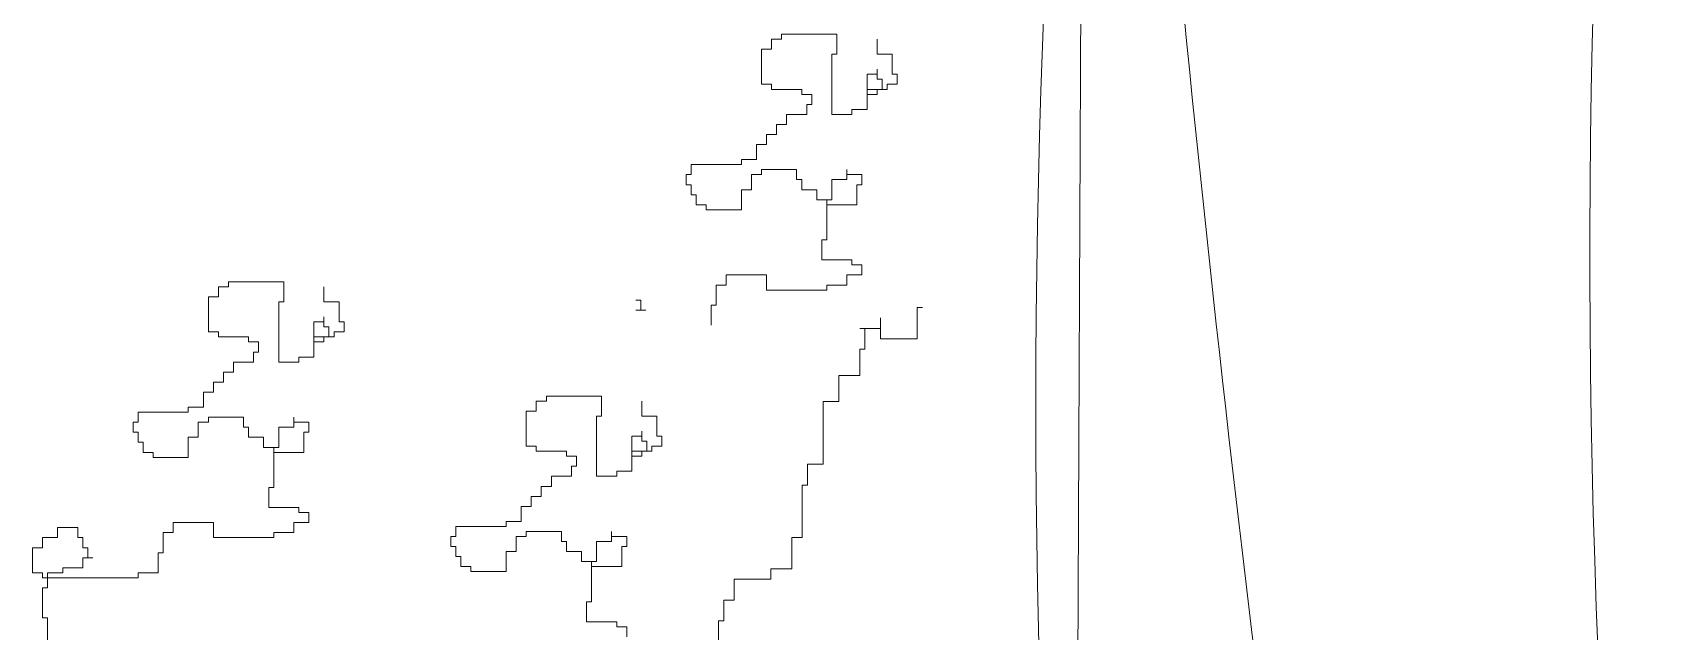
# Model space of a CAD drawing. Header units: millimetres. Extents: x 485872 to 486142, y -52344 to -52207.
# Drawn here: x 486117.2511 to 486117.5299, y -52309.1338 to -52309.031 of the extents above; entities that cross this region are included whole.
import ezdxf

# ---------------------------------------------------------------- set-up
doc = ezdxf.new("R2010")
doc.units = ezdxf.units.MM
doc.header["$LTSCALE"] = 15
doc.layers.add('PH', color=8, linetype='Continuous')

# ---------------------------------------------------------------- blocks, each defined once
blk = doc.blocks.new('dfgh')
at = {"layer": 'PH', "lineweight": 0}
blk.add_line((719222.3, -37839.38), (719232.57, -40083.49), dxfattribs=at)
for centre, radius, start, end in [((717491.4, -39632.16), 1651.58, 343.02974, 18.94391), ((717529.78, -39657.7), 1708.22, 344.97085, 18.13475), ((714412.77, -39116.51), 4823.19, 348.03722, 355.4656)]:
    blk.add_arc(centre, radius, start, end, dxfattribs=at)
blk = doc.blocks.new('errt')
at = {"color": 252, "linetype": 'Continuous', "lineweight": 0}
blk.add_blockref('dfgh', (0, 100), dxfattribs=at)
blk = doc.blocks.new('sf')
at = {"color": 84, "lineweight": 5}
for p, q in [((18123.85, 471774.16), (18123.85, 471770.87)), ((18127.14, 471774.16), (18123.85, 471774.16)), ((18127.14, 471775.8), (18127.14, 471774.16)), ((18145.23, 471775.8), (18127.14, 471775.8)), ((18145.23, 471769.23), (18145.23, 471775.8)), ((18158.39, 471774.16), (18158.39, 471769.23)), ((18120.56, 471770.87), (18120.56, 471759.37)), ((18123.85, 471770.87), (18120.56, 471770.87)), ((18143.59, 471749.51), (18143.59, 471769.23)), ((18143.59, 471769.23), (18145.23, 471769.23)), ((18158.39, 471769.23), (18163.32, 471769.23)), ((18163.32, 471769.23), (18163.32, 471762.65)), ((18158.39, 471764.3), (18158.39, 471761.01)), ((18158.39, 471762.65), (18158.39, 471764.3)), ((18120.56, 471759.37), (18123.85, 471759.37)), ((18123.85, 471759.37), (18123.85, 471757.72)), ((18123.85, 471757.72), (18133.72, 471757.72)), ((18133.72, 471757.72), (18133.72, 471756.08)), ((18155.1, 471762.65), (18158.39, 471762.65)), ((18155.1, 471756.08), (18155.1, 471762.65)), ((18155.1, 471757.72), (18155.1, 471751.15)), ((18160.03, 471757.72), (18155.1, 471757.72)), ((18158.39, 471761.01), (18160.03, 471761.01)), ((18158.39, 471757.72), (18158.39, 471756.08)), ((18161.67, 471757.72), (18158.39, 471757.72)), ((18160.03, 471761.01), (18160.03, 471757.72)), ((18161.67, 471759.37), (18161.67, 471757.72)), ((18164.96, 471759.37), (18161.67, 471759.37)), ((18163.32, 471762.65), (18164.96, 471762.65)), ((18164.96, 471762.65), (18164.96, 471759.37)), ((18133.72, 471756.08), (18137.01, 471756.08)), ((18135.36, 471752.79), (18135.36, 471749.51)), ((18137.01, 471752.79), (18135.36, 471752.79)), ((18137.01, 471756.08), (18137.01, 471752.79)), ((18158.39, 471756.08), (18155.1, 471756.08)), ((18128.79, 471749.51), (18128.79, 471746.22)), ((18135.36, 471749.51), (18128.79, 471749.51)), ((18150.16, 471749.51), (18143.59, 471749.51)), ((18150.16, 471751.15), (18150.16, 471749.51)), ((18155.1, 471751.15), (18150.16, 471751.15)), ((18122.21, 471742.94), (18122.21, 471739.65)), ((18125.5, 471742.94), (18122.21, 471742.94)), ((18125.5, 471746.22), (18125.5, 471742.94)), ((18128.79, 471746.22), (18125.5, 471746.22)), ((18118.92, 471739.65), (18118.92, 471734.72)), ((18122.21, 471739.65), (18118.92, 471739.65)), ((18097.54, 471733.08), (18097.54, 471729.79)), ((18113.99, 471733.08), (18097.54, 471733.08)), ((18113.99, 471734.72), (18113.99, 471733.08)), ((18118.92, 471734.72), (18113.99, 471734.72)), ((18120.56, 471731.43), (18132.07, 471731.43)), ((18120.56, 471729.79), (18120.56, 471731.43)), ((18132.07, 471731.43), (18132.07, 471728.15)), ((18148.52, 471731.43), (18148.52, 471728.15)), ((18148.52, 471729.79), (18148.52, 471731.43)), ((18095.9, 471729.79), (18095.9, 471726.5)), ((18097.54, 471729.79), (18095.9, 471729.79)), ((18095.9, 471726.5), (18097.54, 471726.5)), ((18097.54, 471726.5), (18097.54, 471723.22)), ((18117.27, 471729.79), (18120.56, 471729.79)), ((18117.27, 471724.86), (18117.27, 471729.79)), ((18132.07, 471728.15), (18133.72, 471728.15)), ((18133.72, 471728.15), (18133.72, 471724.86)), ((18143.59, 471728.15), (18143.59, 471721.58)), ((18148.52, 471728.15), (18143.59, 471728.15)), ((18153.45, 471729.79), (18148.52, 471729.79)), ((18151.81, 471726.5), (18153.45, 471726.5)), ((18151.81, 471719.93), (18151.81, 471726.5)), ((18153.45, 471726.5), (18153.45, 471729.79)), ((18097.54, 471723.22), (18099.19, 471723.22)), ((18099.19, 471723.22), (18099.19, 471719.93)), ((18113.99, 471724.86), (18117.27, 471724.86)), ((18113.99, 471718.29), (18113.99, 471724.86)), ((18133.72, 471724.86), (18138.65, 471724.86)), ((18138.65, 471724.86), (18138.65, 471721.58)), ((18138.65, 471721.58), (18141.94, 471721.58)), ((18141.94, 471721.58), (18141.94, 471708.43)), ((18143.59, 471721.58), (18141.94, 471721.58)), ((18141.94, 471721.58), (18141.94, 471719.93)), ((18099.19, 471719.93), (18102.47, 471719.93)), ((18102.47, 471719.93), (18102.47, 471718.29)), ((18102.47, 471718.29), (18113.99, 471718.29)), ((18141.94, 471719.93), (18151.81, 471719.93)), ((18140.3, 471708.43), (18140.3, 471701.86)), ((18141.94, 471708.43), (18140.3, 471708.43)), ((18140.3, 471701.86), (18150.16, 471701.86)), ((18150.16, 471701.86), (18150.16, 471700.22)), ((18150.16, 471700.22), (18153.45, 471700.22)), ((18153.45, 471700.22), (18153.45, 471696.93)), ((17964.21, 471694.72), (17946.12, 471694.72)), ((17946.12, 471694.72), (17946.12, 471693.07)), ((17964.21, 471688.15), (17964.21, 471694.72)), ((18109.05, 471693.64), (18105.76, 471693.64)), ((18105.76, 471693.64), (18105.76, 471687.07)), ((18109.05, 471696.93), (18109.05, 471693.64)), ((18122.21, 471696.93), (18109.05, 471696.93)), ((18122.21, 471692), (18122.21, 471696.93)), ((18141.94, 471693.64), (18141.94, 471692)), ((18148.52, 471693.64), (18141.94, 471693.64)), ((18148.52, 471696.93), (18148.52, 471693.64)), ((18153.45, 471696.93), (18148.52, 471696.93)), ((17942.83, 471689.79), (17939.54, 471689.79)), ((17939.54, 471689.79), (17939.54, 471678.29)), ((17946.12, 471693.07), (17942.83, 471693.07)), ((17942.83, 471693.07), (17942.83, 471689.79)), ((17977.37, 471693.07), (17977.37, 471688.15)), ((18079.45, 471688.71), (18081.1, 471688.71)), ((18081.1, 471688.71), (18081.1, 471685.43)), ((18141.94, 471692), (18122.21, 471692)), ((17962.57, 471688.15), (17964.21, 471688.15)), ((17962.57, 471668.43), (17962.57, 471688.15)), ((17977.37, 471688.15), (17982.3, 471688.15)), ((17977.37, 471681.57), (17977.37, 471683.22)), ((17977.37, 471683.22), (17977.37, 471679.93)), ((17982.3, 471688.15), (17982.3, 471681.57)), ((18082.74, 471685.43), (18079.45, 471685.43)), ((18081.1, 471685.43), (18082.74, 471685.43)), ((18104.12, 471687.07), (18104.12, 471680.5)), ((18105.76, 471687.07), (18104.12, 471687.07)), ((18171.55, 471676.03), (18171.55, 471686.29)), ((18171.55, 471686.29), (18173.26, 471686.29)), ((17939.54, 471678.29), (17942.83, 471678.29)), ((17942.83, 471678.29), (17942.83, 471676.64)), ((17974.08, 471675), (17974.08, 471681.57)), ((17974.08, 471681.57), (17977.37, 471681.57)), ((17977.37, 471679.93), (17979.01, 471679.93)), ((17979.01, 471679.93), (17979.01, 471676.64)), ((17983.94, 471678.29), (17980.66, 471678.29)), ((17980.66, 471678.29), (17980.66, 471676.64)), ((17982.3, 471681.57), (17983.94, 471681.57)), ((17983.94, 471681.57), (17983.94, 471678.29)), ((18154.43, 471679.45), (18152.72, 471679.45)), ((18152.72, 471679.45), (18159.57, 471679.45)), ((18154.43, 471672.61), (18154.43, 471679.45)), ((18159.57, 471679.45), (18159.57, 471682.87)), ((18159.57, 471682.87), (18159.57, 471676.03)), ((17942.83, 471676.64), (17952.7, 471676.64)), ((17952.7, 471676.64), (17952.7, 471675)), ((17952.7, 471675), (17955.99, 471675)), ((17955.99, 471675), (17955.99, 471671.71)), ((17979.01, 471676.64), (17974.08, 471676.64)), ((17974.08, 471676.64), (17974.08, 471670.07)), ((17977.37, 471675), (17974.08, 471675)), ((17980.66, 471676.64), (17977.37, 471676.64)), ((17977.37, 471676.64), (17977.37, 471675)), ((18152.72, 471664.05), (18152.72, 471672.61)), ((18152.72, 471672.61), (18154.43, 471672.61)), ((18159.57, 471676.03), (18171.55, 471676.03)), ((17954.34, 471668.43), (17947.77, 471668.43)), ((17947.77, 471668.43), (17947.77, 471665.14)), ((17955.99, 471671.71), (17954.34, 471671.71)), ((17954.34, 471671.71), (17954.34, 471668.43)), ((17969.14, 471668.43), (17962.57, 471668.43)), ((17974.08, 471670.07), (17969.14, 471670.07)), ((17969.14, 471670.07), (17969.14, 471668.43)), ((17944.48, 471661.86), (17941.19, 471661.86)), ((17941.19, 471661.86), (17941.19, 471658.57)), ((17947.77, 471665.14), (17944.48, 471665.14)), ((17944.48, 471665.14), (17944.48, 471661.86)), ((18145.87, 471655.5), (18145.87, 471664.05)), ((18145.87, 471664.05), (18152.72, 471664.05)), ((17941.19, 471658.57), (17937.9, 471658.57)), ((17937.9, 471658.57), (17937.9, 471653.64)), ((18068.25, 471657.3), (18050.16, 471657.3)), ((18050.16, 471657.3), (18050.16, 471655.65)), ((18068.25, 471650.72), (18068.25, 471657.3)), ((17932.97, 471652), (17916.52, 471652)), ((17916.52, 471652), (17916.52, 471648.71)), ((17937.9, 471653.64), (17932.97, 471653.64)), ((17932.97, 471653.64), (17932.97, 471652)), ((18046.87, 471652.37), (18043.58, 471652.37)), ((18043.58, 471652.37), (18043.58, 471640.86)), ((18050.16, 471655.65), (18046.87, 471655.65)), ((18046.87, 471655.65), (18046.87, 471652.37)), ((18081.4, 471655.65), (18081.4, 471650.72)), ((18140.73, 471634.97), (18140.73, 471655.5)), ((18140.73, 471655.5), (18145.87, 471655.5)), ((17916.52, 471648.71), (17914.88, 471648.71)), ((17914.88, 471648.71), (17914.88, 471645.42)), ((17936.25, 471643.78), (17936.25, 471648.71)), ((17936.25, 471648.71), (17939.54, 471648.71)), ((17939.54, 471648.71), (17939.54, 471650.35)), ((17939.54, 471650.35), (17951.05, 471650.35)), ((17951.05, 471650.35), (17951.05, 471647.07)), ((17951.05, 471647.07), (17952.7, 471647.07)), ((17952.7, 471647.07), (17952.7, 471643.78)), ((17967.5, 471647.07), (17962.57, 471647.07)), ((17962.57, 471647.07), (17962.57, 471640.49)), ((17967.5, 471648.71), (17967.5, 471650.35)), ((17967.5, 471650.35), (17967.5, 471647.07)), ((17972.43, 471648.71), (17967.5, 471648.71)), ((17972.43, 471645.42), (17972.43, 471648.71)), ((18066.6, 471650.72), (18068.25, 471650.72)), ((18066.6, 471631.01), (18066.6, 471650.72)), ((18081.4, 471650.72), (18086.33, 471650.72)), ((18081.4, 471644.15), (18081.4, 471645.79)), ((18081.4, 471645.79), (18081.4, 471642.51)), ((18086.33, 471650.72), (18086.33, 471644.15)), ((17914.88, 471645.42), (17916.52, 471645.42)), ((17916.52, 471645.42), (17916.52, 471642.14)), ((17916.52, 471642.14), (17918.17, 471642.14)), ((17918.17, 471642.14), (17918.17, 471638.85)), ((17932.97, 471637.21), (17932.97, 471643.78)), ((17932.97, 471643.78), (17936.25, 471643.78)), ((17952.7, 471643.78), (17957.63, 471643.78)), ((17957.63, 471643.78), (17957.63, 471640.49)), ((17957.63, 471640.49), (17960.92, 471640.49)), ((17960.92, 471640.49), (17960.92, 471638.85)), ((17962.57, 471640.49), (17960.92, 471640.49)), ((17960.92, 471640.49), (17960.92, 471627.35)), ((17970.79, 471638.85), (17970.79, 471645.42)), ((17970.79, 471645.42), (17972.43, 471645.42)), ((18043.58, 471640.86), (18046.87, 471640.86)), ((18046.87, 471640.86), (18046.87, 471639.22)), ((18078.11, 471637.58), (18078.11, 471644.15)), ((18078.11, 471644.15), (18081.4, 471644.15)), ((18081.4, 471642.51), (18083.05, 471642.51)), ((18083.05, 471642.51), (18083.05, 471639.22)), ((18087.98, 471640.86), (18084.69, 471640.86)), ((18084.69, 471640.86), (18084.69, 471639.22)), ((18086.33, 471644.15), (18087.98, 471644.15)), ((18087.98, 471644.15), (18087.98, 471640.86)), ((17918.17, 471638.85), (17921.45, 471638.85)), ((17921.45, 471638.85), (17921.45, 471637.21)), ((17921.45, 471637.21), (17932.97, 471637.21)), ((17960.92, 471638.85), (17970.79, 471638.85)), ((18046.87, 471639.22), (18056.73, 471639.22)), ((18056.73, 471639.22), (18056.73, 471637.58)), ((18056.73, 471637.58), (18060.02, 471637.58)), ((18060.02, 471637.58), (18060.02, 471634.29)), ((18083.05, 471639.22), (18078.11, 471639.22)), ((18078.11, 471639.22), (18078.11, 471632.65)), ((18081.4, 471637.58), (18078.11, 471637.58)), ((18084.69, 471639.22), (18081.4, 471639.22)), ((18081.4, 471639.22), (18081.4, 471637.58)), ((18058.38, 471631.01), (18051.8, 471631.01)), ((18051.8, 471631.01), (18051.8, 471627.72)), ((18060.02, 471634.29), (18058.38, 471634.29)), ((18058.38, 471634.29), (18058.38, 471631.01)), ((18073.18, 471631.01), (18066.6, 471631.01)), ((18078.11, 471632.65), (18073.18, 471632.65)), ((18073.18, 471632.65), (18073.18, 471631.01)), ((18135.6, 471628.13), (18135.6, 471634.97)), ((18135.6, 471634.97), (18140.73, 471634.97)), ((17960.92, 471627.35), (17959.28, 471627.35)), ((17959.28, 471627.35), (17959.28, 471620.78)), ((18051.8, 471627.72), (18048.51, 471627.72)), ((18048.51, 471627.72), (18048.51, 471624.43)), ((18133.88, 471628.13), (18135.6, 471628.13)), ((18133.88, 471611.02), (18133.88, 471628.13)), ((17959.28, 471620.78), (17969.14, 471620.78)), ((17969.14, 471620.78), (17969.14, 471619.13)), ((17969.14, 471619.13), (17972.43, 471619.13)), ((17972.43, 471619.13), (17972.43, 471615.85)), ((18045.22, 471621.15), (18041.93, 471621.15)), ((18041.93, 471621.15), (18041.93, 471616.22)), ((18048.51, 471624.43), (18045.22, 471624.43)), ((18045.22, 471624.43), (18045.22, 471621.15)), ((17890.21, 471610.92), (17890.21, 471614.21)), ((17890.21, 471614.21), (17896.79, 471614.21)), ((17896.79, 471614.21), (17896.79, 471610.92)), ((17941.19, 471615.85), (17928.03, 471615.85)), ((17928.03, 471615.85), (17928.03, 471612.56)), ((17941.19, 471610.92), (17941.19, 471615.85)), ((17972.43, 471615.85), (17967.5, 471615.85)), ((17967.5, 471615.85), (17967.5, 471612.56)), ((18037, 471614.57), (18020.56, 471614.57)), ((18020.56, 471614.57), (18020.56, 471611.29)), ((18041.93, 471616.22), (18037, 471616.22)), ((18037, 471616.22), (18037, 471614.57)), ((17885.28, 471607.63), (17885.28, 471610.92)), ((17885.28, 471610.92), (17890.21, 471610.92)), ((17896.79, 471610.92), (17898.43, 471610.92)), ((17898.43, 471610.92), (17898.43, 471607.63)), ((17924.74, 471612.56), (17924.74, 471605.99)), ((17928.03, 471612.56), (17924.74, 471612.56)), ((17960.92, 471610.92), (17941.19, 471610.92)), ((17967.5, 471612.56), (17960.92, 471612.56)), ((17960.92, 471612.56), (17960.92, 471610.92)), ((18020.56, 471611.29), (18018.91, 471611.29)), ((18018.91, 471611.29), (18018.91, 471608)), ((18040.29, 471606.36), (18040.29, 471611.29)), ((18040.29, 471611.29), (18043.58, 471611.29)), ((18043.58, 471611.29), (18043.58, 471612.93)), ((18043.58, 471612.93), (18055.09, 471612.93)), ((18055.09, 471612.93), (18055.09, 471609.65)), ((18055.09, 471609.65), (18056.73, 471609.65)), ((18056.73, 471609.65), (18056.73, 471606.36)), ((18071.53, 471609.65), (18066.6, 471609.65)), ((18066.6, 471609.65), (18066.6, 471603.07)), ((18071.53, 471611.29), (18071.53, 471612.93)), ((18071.53, 471612.93), (18071.53, 471609.65)), ((18076.47, 471611.29), (18071.53, 471611.29)), ((18076.47, 471608), (18076.47, 471611.29)), ((18130.46, 471611.02), (18133.88, 471611.02)), ((18130.46, 471600.76), (18130.46, 471611.02)), ((17881.99, 471607.63), (17885.28, 471607.63)), ((17881.99, 471599.42), (17881.99, 471607.63)), ((17898.43, 471607.63), (17900.08, 471607.63)), ((17901.72, 471604.35), (17898.43, 471604.35)), ((17898.43, 471604.35), (17898.43, 471601.06)), ((17900.08, 471607.63), (17900.08, 471604.35)), ((17900.08, 471604.35), (17901.72, 471604.35)), ((17924.74, 471605.99), (17923.1, 471605.99)), ((17923.1, 471605.99), (17923.1, 471599.42)), ((18018.91, 471608), (18020.56, 471608)), ((18020.56, 471608), (18020.56, 471604.72)), ((18020.56, 471604.72), (18022.2, 471604.72)), ((18022.2, 471604.72), (18022.2, 471601.43)), ((18037, 471599.79), (18037, 471606.36)), ((18037, 471606.36), (18040.29, 471606.36)), ((18056.73, 471606.36), (18061.67, 471606.36)), ((18061.67, 471606.36), (18061.67, 471603.07)), ((18074.82, 471601.43), (18074.82, 471608)), ((18074.82, 471608), (18076.47, 471608)), ((17885.28, 471599.42), (17881.99, 471599.42)), ((17885.28, 471597.77), (17885.28, 471599.42)), ((17891.85, 471599.42), (17886.92, 471599.42)), ((17886.92, 471599.42), (17886.92, 471594.49)), ((17898.43, 471601.06), (17891.85, 471601.06)), ((17891.85, 471601.06), (17891.85, 471599.42)), ((17923.1, 471599.42), (17916.52, 471599.42)), ((17916.52, 471599.42), (17916.52, 471597.77)), ((18022.2, 471601.43), (18025.49, 471601.43)), ((18025.49, 471601.43), (18025.49, 471599.79)), ((18025.49, 471599.79), (18037, 471599.79)), ((18061.67, 471603.07), (18064.96, 471603.07)), ((18064.96, 471603.07), (18064.96, 471601.43)), ((18066.6, 471603.07), (18064.96, 471603.07)), ((18064.96, 471603.07), (18064.96, 471589.93)), ((18064.96, 471601.43), (18074.82, 471601.43)), ((18123.61, 471597.33), (18123.61, 471600.76)), ((18123.61, 471600.76), (18130.46, 471600.76)), ((17916.52, 471597.77), (17885.28, 471597.77)), ((17886.92, 471594.49), (17885.28, 471594.49)), ((17885.28, 471594.49), (17885.28, 471584.63)), ((18111.63, 471590.49), (18111.63, 471597.33)), ((18111.63, 471597.33), (18123.61, 471597.33)), ((18064.96, 471589.93), (18063.31, 471589.93)), ((18063.31, 471589.93), (18063.31, 471583.36)), ((18108.2, 471583.65), (18108.2, 471590.49)), ((18108.2, 471590.49), (18111.63, 471590.49)), ((17885.28, 471584.63), (17886.92, 471584.63)), ((17886.92, 471584.63), (17886.92, 471571.48)), ((18063.31, 471583.36), (18073.18, 471583.36)), ((18073.18, 471583.36), (18073.18, 471581.71)), ((18106.49, 471576.81), (18106.49, 471583.65)), ((18106.49, 471583.65), (18108.2, 471583.65)), ((18073.18, 471581.71), (18076.47, 471581.71)), ((18076.47, 471581.71), (18076.47, 471578.43))]:
    blk.add_line(p, q, dxfattribs=at)

msp = doc.modelspace()

# ---------------------------------------------------------------- block references
at = {"linetype": 'Continuous', "lineweight": 13, "xscale": -0.001, "yscale": 0.001, "zscale": 0.001}
msp.add_blockref('errt', (486836.66116, -52269.53726), dxfattribs=at)
at = {"lineweight": 5, "xscale": 0.0005240255359560251, "yscale": 0.0005240255359560251, "zscale": 0.0005240255359560251}
msp.add_blockref('sf', (486107.88046, -52556.25383), dxfattribs=at)

doc.saveas('drawing.dxf')
